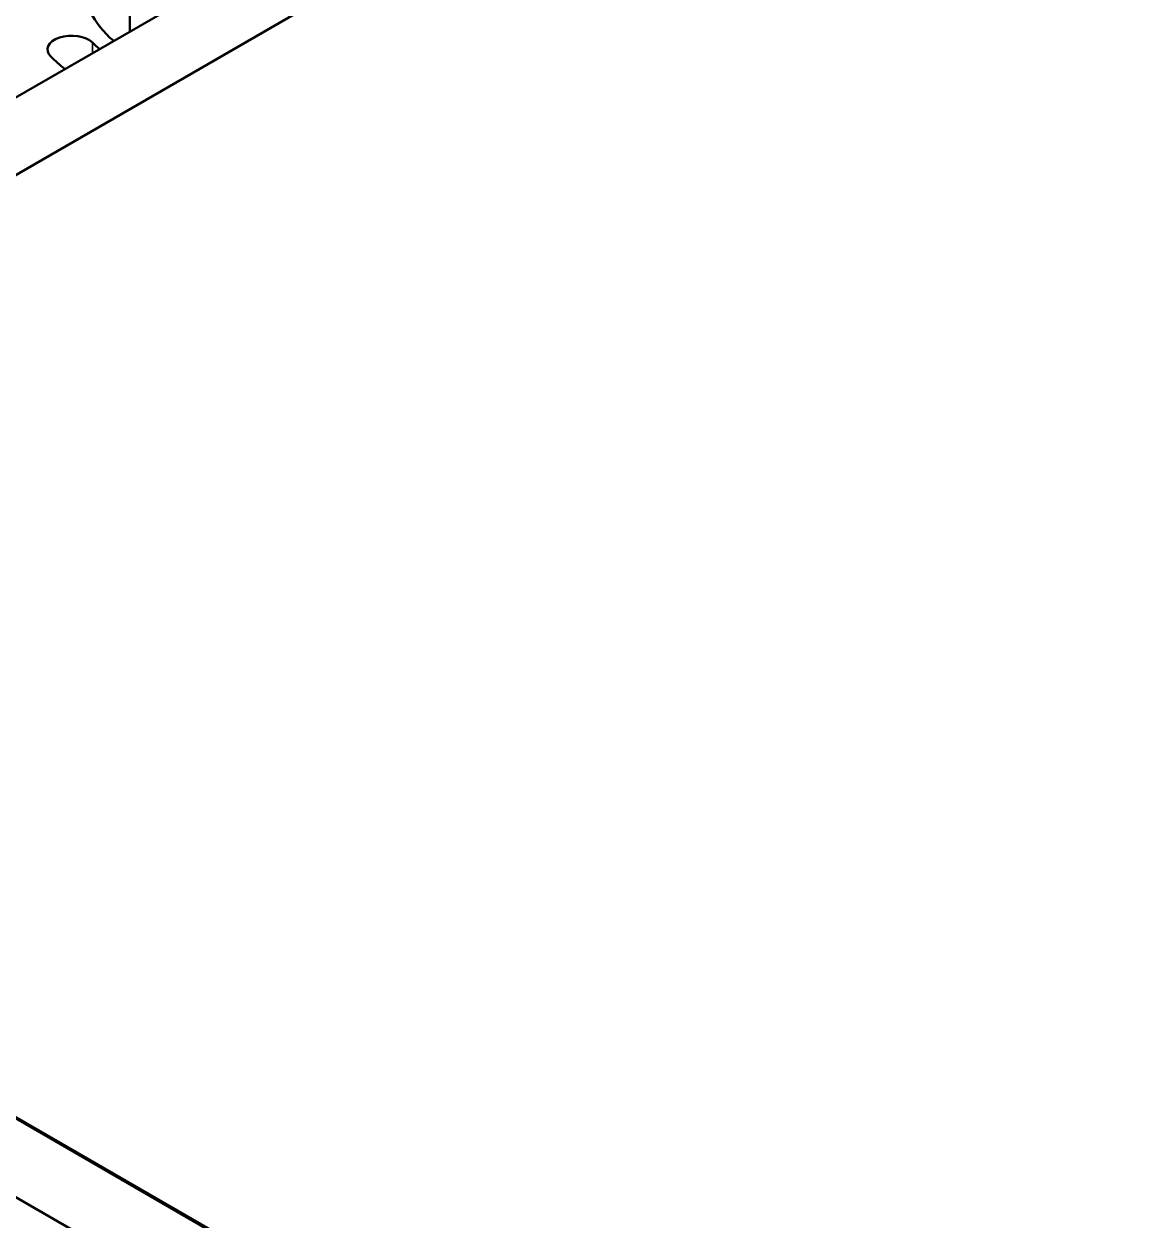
# Model space of a CAD drawing. Header units: millimetres. Extents: x -2015 to 3360, y -4745 to 2376.
# Drawn here: x 1591.5 to 1707.1, y 817.9 to 941.9 of the extents above; entities that cross this region are included whole.
import ezdxf

# ---------------------------------------------------------------- set-up
doc = ezdxf.new("R2010")
doc.units = ezdxf.units.MM
doc.header["$LTSCALE"] = 8
doc.layers.add('Visible (ISO)', color=7, linetype='Continuous', lineweight=50)
doc.layers.add('Visible Narrow (ISO)', color=7, linetype='Continuous', lineweight=35)

msp = doc.modelspace()

# ---------------------------------------------------------------- linework, layer by layer
at = {"layer": 'Visible (ISO)'}
for p, q in [((1698.67, 996.65), (1499.88, 881.88)), ((1705.63, 992.63), (1506.02, 877.38)), ((1602.46, 941.1), (1602.46, 946.67)), ((1491.88, 877.26), (1716.03, 747.85)), ((1506.02, 877.38), (1715.04, 756.71)), ((1506.02, 877.26), (1715.04, 756.58))]:
    msp.add_line(p, q, dxfattribs=at)
for centre, major_axis, start_param, end_param in [((1618.46, 946.67), (-21, 0), 6.271311, 6.818658), ((1596.43, 939.25), (-2.5, 0), 3.669245, 6.810837), ((1602.55, 941.22), (2.5, 0), 3.677066, 3.957247), ((1618.46, 946.67), (-23, 0), 0.527652, 0.588476), ((1618.46, 946.67), (28, 0), 3.669245, 3.765577)]:
    msp.add_ellipse(centre, major_axis=major_axis, ratio=0.57735, start_param=start_param, end_param=end_param, dxfattribs=at)
at = {"layer": 'Visible Narrow (ISO)'}
msp.add_line((1598.59, 938.87), (1598.59, 939.98), dxfattribs=at)

doc.saveas('drawing.dxf')
